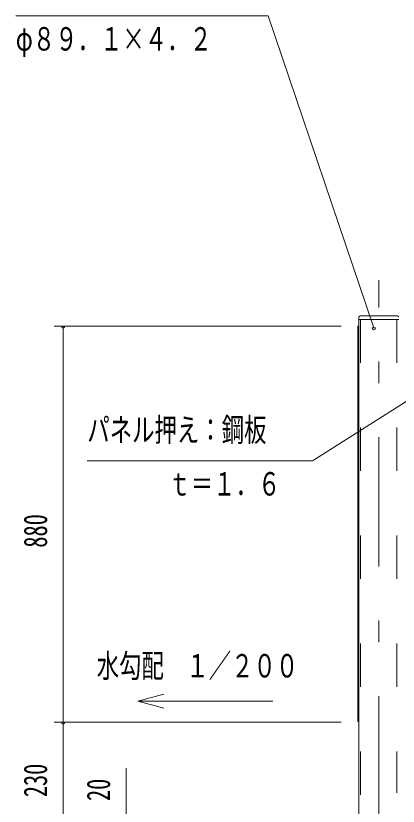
# Model space of a CAD drawing. Units: millimetres, scale not verified. Extents: x -26656 to 26658, y -10500 to 10500.
# Drawn here: x 15847 to 17969, y 1204 to 5595 of the extents above; entities that cross this region are included whole.
import ezdxf
from ezdxf.enums import TextEntityAlignment as Align

# ---------------------------------------------------------------- set-up
doc = ezdxf.new("R2010")
doc.units = ezdxf.units.MM
doc.header["$LTSCALE"] = 60
doc.linetypes.add('USER2', pattern=[10, 4, -6])
doc.linetypes.add('USER3', pattern=[24, 12, -5, 2, -5])
for name, color, linetype, lineweight in [('0-6_2-02BOLD', 7, 'Continuous', 18), ('0-7_2-12HIDDEN', 3, 'USER2', 18), ('0-8_2-22CENTER', 3, 'USER3', 18), ('0-A_2-52DIM', 3, 'Continuous', 18)]:
    doc.layers.add(name, color=color, linetype=linetype, lineweight=lineweight)
doc.styles.add('ＭＳ ゴシック', font='')
doc.styles.get('ＭＳ ゴシック').set_extended_font_data('MS Gothic')

msp = doc.modelspace()

# ---------------------------------------------------------------- linework, layer by layer
at = {"layer": '0-6_2-02BOLD'}
for p, q in [((17750.46, 3919.93), (17750.46, 469.93)), ((17965.71, 3927.43), (17757.96, 3927.43)), ((17745.59, 3869.93), (17745.59, 1673.93)), ((17750.46, 3869.93), (17745.59, 3869.93)), ((17750.46, 3907.43), (17973.21, 3907.43)), ((17750.46, 1673.93), (17745.59, 1673.93))]:
    msp.add_line(p, q, dxfattribs=at)
for centre, start, end in [((17757.96, 3919.93), 90, 180), ((17965.71, 3919.93), 0, 90)]:
    msp.add_arc(centre, 7.5, start, end, dxfattribs=at)
at = {"layer": '0-7_2-12HIDDEN'}
for p, q in [((17748.59, 3869.93), (17748.59, 1673.93)), ((17760.96, 3907.43), (17760.96, 469.93)), ((17962.71, 3907.43), (17962.71, 1278.88))]:
    msp.add_line(p, q, dxfattribs=at)
at = {"layer": '0-8_2-22CENTER'}
msp.add_line((17861.91, 1094.93), (17861.91, 4125.61), dxfattribs=at)
at = {"layer": '0-A_2-52DIM'}
for p, q in [((17652.64, 3869.93), (16059.34, 3869.93)), ((16119.34, 3869.93), (16099.34, 3869.93)), ((16109.34, -75.07), (16109.34, 3869.93)), ((17493.8, 3123.03), (18612.11, 3832.55)), ((17844.22, 3860.57), (17824.22, 3860.57)), ((16243.8, 3123.03), (17493.8, 3123.03)), ((16524.34, 1787.15), (16669.23, 1825.98)), ((16524.34, 1787.15), (17274.34, 1787.15)), ((16524.34, 1787.15), (16669.23, 1748.33)), ((17652.64, 1669.93), (16059.34, 1669.93)), ((16119.34, 1669.93), (16099.34, 1669.93)), ((16459.34, 1031.06), (16459.34, 1414.93))]:
    msp.add_line(p, q, dxfattribs=at)
msp.add_lwpolyline([(15846.84, 5594.93), (17246.84, 5594.93), (17834.22, 3860.57)], dxfattribs=at)
for centre in [(16109.34, 3869.93), (17834.22, 3860.57), (16109.34, 1669.93)]:
    msp.add_arc(centre, 10, 180, 0, dxfattribs=at)

# ---------------------------------------------------------------- texts
at = {"layer": '0-A_2-52DIM', "color": 7, "style": 'ＭＳ ゴシック', "width": 0.7}
for s, p in [('φ８９．１×４．２', (15846.84, 5362.69)), ('パネル押え：鋼板', (16243.8, 3190.8)), ('ｔ＝１．６', (16693.8, 2890.8)), ('水勾配\u3000１／２００', (16295.88, 1879.92))]:
    msp.add_text(s, height=130.2, dxfattribs=at).set_placement(p, align=Align.BOTTOM_LEFT)
for s, p in [('880', (16059.34, 2640.21)), ('230', (16059.34, 1254.04)), ('20', (16409.34, 1232.61))]:
    msp.add_text(s, height=130.2, rotation=90, dxfattribs=at).set_placement(p, align=Align.BOTTOM_LEFT)

doc.saveas('drawing.dxf')
